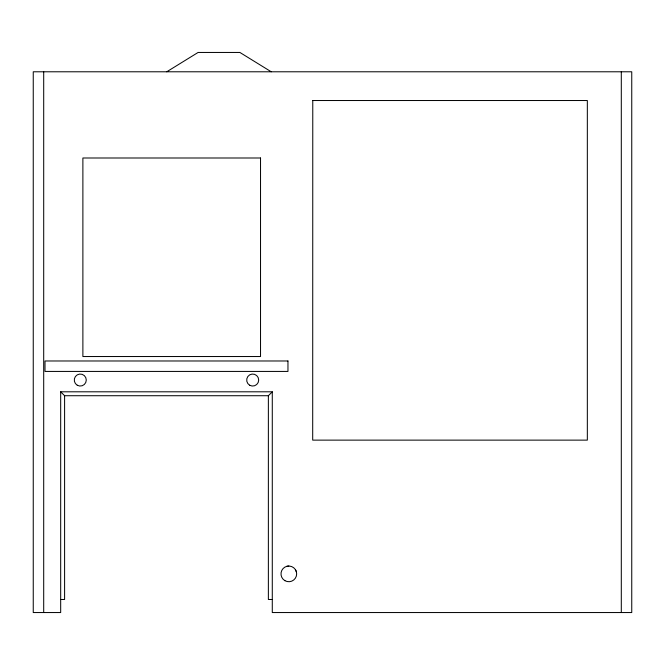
<?xml version="1.0" encoding="UTF-8"?>
<svg xmlns="http://www.w3.org/2000/svg" width="665" height="665" viewBox="0 0 665 665"><rect width="100%" height="100%" fill="white"/><g stroke="black" fill="none" stroke-linecap="round" stroke-linejoin="round"><path stroke-width="1" d="M60.681 391.801L64.596 395.717L268.369 395.717L272.284 391.801L60.681 391.801L60.681 612.548L33.25 612.548L33.25 71.787L631.75 71.787L631.75 612.548L272.284 612.548L272.284 391.801M166.74 71.787L198.095 52.452L239.89 52.452L271.237 71.787M286.798 566.314L288.826 566.048M60.681 599.489L64.596 599.489L64.596 395.717M272.284 599.489L268.369 599.489L268.369 395.717M295.609 569.963L296.399 571.858M621.301 71.787L621.301 612.548M43.699 71.787L43.699 612.548M312.774 100.523L312.7 440.13L587.336 440.13L587.336 100.523L312.774 100.523M260.53 157.996L82.884 157.996L82.884 356.531L260.53 356.531L260.53 157.996M287.962 360.979L45.004 360.979L45.004 371.427L287.962 371.427L287.962 360.979M284.911 580.67A7.839 7.839 0 0 0 296.665 573.887A7.839 7.839 0 0 0 284.911 567.095A7.839 7.839 0 0 0 284.911 580.67M77.273 385.251A6.01 6.01 0 0 0 86.284 380.048A6.01 6.01 0 0 0 77.273 374.844A6.01 6.01 0 0 0 77.273 385.251M249.691 385.251A6.01 6.01 0 0 0 258.702 380.048A6.01 6.01 0 0 0 249.691 374.844A6.01 6.01 0 0 0 249.691 385.251"/></g></svg>
